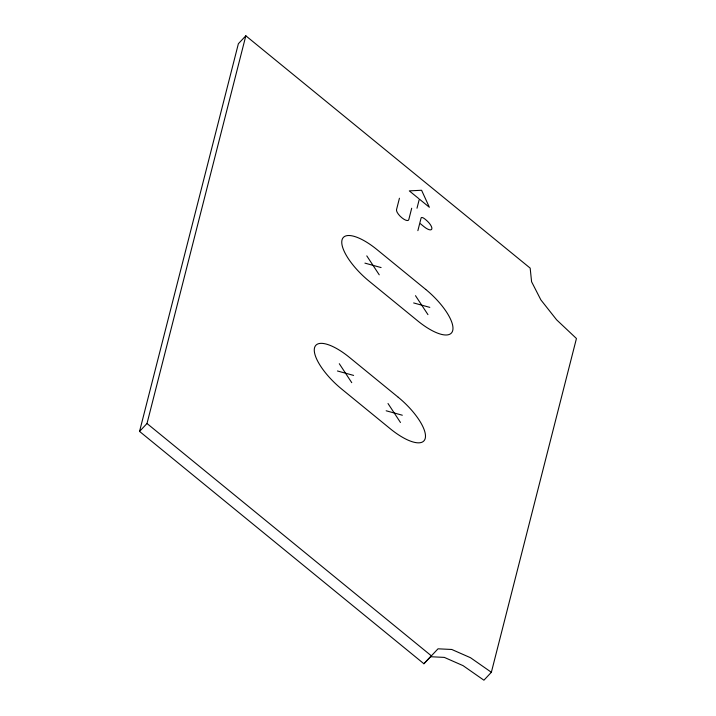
<?xml version="1.0" encoding="UTF-8"?>
<svg xmlns="http://www.w3.org/2000/svg" width="716" height="716" viewBox="0 0 716 716"><rect width="100%" height="100%" fill="white"/><g stroke="black" fill="none" stroke-linecap="round" stroke-linejoin="round"><path stroke-width="1.07" d="M139.557 431.417L238.383 43.721L245.83 35.8L530.171 268.115L531.585 281.737L540.875 299.897L556.627 319.837L576.443 338.507L491.364 672.279L483.918 680.2L463.055 665.638L444.323 657.395L430.576 656.724L423.899 663.741L139.557 431.417L147.004 423.505L245.83 35.8M399.439 198.225L396.521 209.654A8.046 2.864 43.3 0 0 401.864 217.771A8.046 2.864 43.3 0 0 408.782 219.669L411.691 208.24M416.998 208.231L419.334 199.075L429.367 207.273L421.581 190.259L409.301 190.877L418.627 198.493M417.875 230.659L421.106 217.968A4.359 1.548 43.3 0 1 424.856 218.998L425.904 219.848A8.968 3.186 43.3 0 1 431.846 228.896A8.968 3.186 43.3 0 1 424.132 226.775L420.48 223.795M423.899 663.741L438.022 648.812L451.769 649.475L470.502 657.718L491.364 672.279M364.927 263.13L381.091 267.56M413.651 302.94L429.806 307.37M337.442 370.978L353.597 375.408M386.157 410.778L402.32 415.217M147.004 423.505L431.345 655.82M415.495 295.681L427.953 314.628M366.78 255.872L379.238 274.819M388.009 403.52L400.468 422.476M339.295 363.719L351.753 382.666M425.734 289.425L377.019 249.624A40.705 14.472 43.3 0 0 342.006 240.021A40.705 14.472 43.3 0 0 369 281.075L417.723 320.884A40.705 14.472 43.3 0 0 452.727 330.488A40.705 14.472 43.3 0 0 425.734 289.425M398.248 397.273L349.533 357.463A40.705 14.472 43.3 0 0 314.521 347.86A40.705 14.472 43.3 0 0 341.514 388.922L390.229 428.723A40.705 14.472 43.3 0 0 425.241 438.326A40.705 14.472 43.3 0 0 398.248 397.273"/></g></svg>
